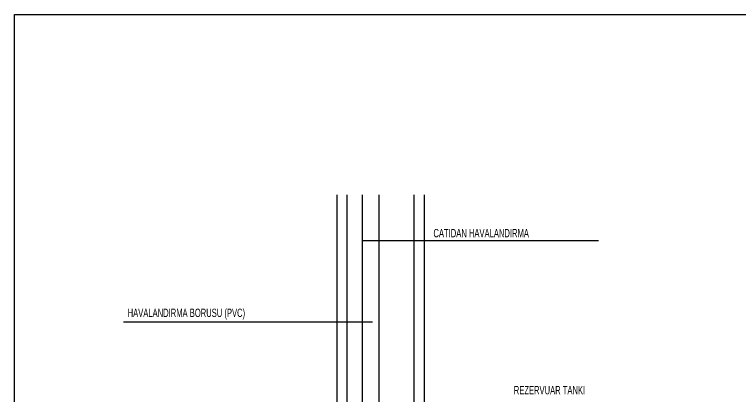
# Model space of a CAD drawing. Header units: centimetres. Extents: x -3962 to 30527, y -2 to 2802.
# Drawn here: x 27960.7 to 28421.6, y 686.9 to 929.5 of the extents above; entities that cross this region are included whole.
import ezdxf

# ---------------------------------------------------------------- set-up
doc = ezdxf.new("R2010")
doc.units = ezdxf.units.CM
for name, color, linetype in [('MEP-DETAYLAR', 111, 'CONTINUOUS'), ('MTY-CİHAZ', 135, 'CONTINUOUS'), ('ROTAS-VANA', 1, 'CONTINUOUS')]:
    doc.layers.add(name, color=color, linetype=linetype)
doc.layers.add('Renkli Tarama', color=7, linetype='CONTINUOUS', lineweight=0)
doc.styles.add('ÇAP', font='arial.ttf')

# ---------------------------------------------------------------- blocks, each defined once
blk = doc.blocks.new('SIHHİ DETAYLAR')
at = {"layer": 'MEP-DETAYLAR', "color": 11}
for p, q in [((1625.41, 514.97), (1625.41, 199.04)), ((1631.79, 514.97), (1631.79, 199.04)), ((1674.32, 514.97), (1674.32, 199.04)), ((1680.7, 514.97), (1680.7, 199.04))]:
    blk.add_line(p, q, dxfattribs=at)
at = {"layer": 'MEP-DETAYLAR'}
for p, q in [((1641.58, 343.3), (1641.58, 514.97)), ((1652.21, 343.3), (1652.21, 514.97))]:
    blk.add_line(p, q, dxfattribs=at)
at = {"layer": 'MEP-DETAYLAR', "color": 41}
for p, q in [((1791.49, 485.83), (1641.58, 485.84)), ((1648.08, 434.14), (1489.87, 434.14))]:
    blk.add_line(p, q, dxfattribs=at)
at = {"layer": 'MTY-CİHAZ'}
blk.add_lwpolyline([(1420.75, 629.47), (1954.98, 629.47), (1954.98, 6.15), (1420.75, 6.15)], close=True, dxfattribs=at)
at = {"layer": 'MEP-DETAYLAR', "color": 41, "style": 'ÇAP', "width": 0.65}
for s, p in [('CATIDAN HAVALANDIRMA ', (1686.67, 487.98)), ('HAVALANDIRMA BORUSU (PVC)', (1492.56, 437.37)), ('REZERVUAR TANKI', (1737.67, 388.26))]:
    blk.add_text(s, height=5.3163, rotation=359.9999, dxfattribs=at).set_placement(p)
blk = doc.blocks.new('MTY-SIHHİ DETAYLAR')
at = {"layer": 'Renkli Tarama'}
blk.add_blockref('SIHHİ DETAYLAR', (257713.28, -444848.48), dxfattribs=at)

msp = doc.modelspace()

# ---------------------------------------------------------------- block references
at = {"layer": 'ROTAS-VANA'}
msp.add_blockref('MTY-SIHHİ DETAYLAR', (-231173.28, 445148.48), dxfattribs=at)

doc.saveas('drawing.dxf')
